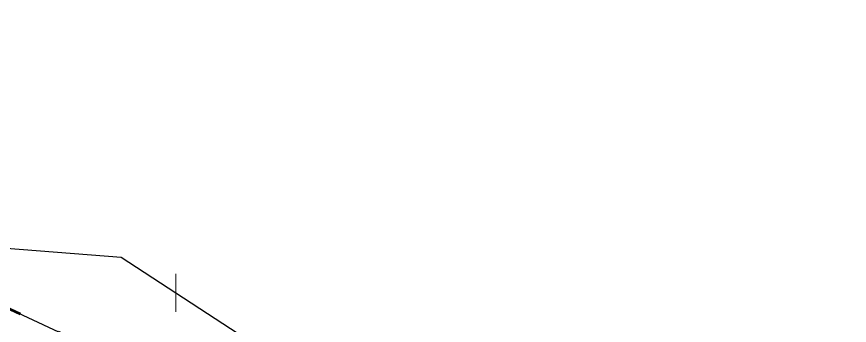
# Model space of a CAD drawing. Extents: x -67 to 3544, y -3197 to 656.
# Drawn here: x 3308.01 to 3352.03, y 125.52 to 141.85 of the extents above; entities that cross this region are included whole.
import ezdxf

# ---------------------------------------------------------------- set-up
doc = ezdxf.new("R2010")
doc.units = 0
doc.linetypes.add('CACHE', pattern=[9.525, 6.35, -3.175])
for name, color, linetype, lineweight in [("Route - Bretelle d'entrée - PL - A14_Bretelle de sortie", 5, 'Continuous', 0), ("Route - Bretelle d'entrée - PL - Cotation", 7, 'Continuous', 0), ("Route - Bretelle d'entrée - PL - Projet Linéaire", 7, 'Continuous', 0), ("Route - Bretelle d'entrée - PL - Terrain", 3, 'Continuous', 0)]:
    doc.layers.add(name, color=color, linetype=linetype, lineweight=lineweight)

msp = doc.modelspace()

# ---------------------------------------------------------------- linework, layer by layer
at = {"layer": "Route - Bretelle d'entrée - PL - A14_Bretelle de sortie", "color": 5, "linetype": 'CACHE', "lineweight": 53, "ltscale": 0.7, "flags": 128}
msp.add_lwpolyline([(3534.44491, 141.84936), (3530.71249, 141.35129), (3526.97066, 140.87241), (3524.73413, 140.61416), (3520.95023, 140.24594), (3517.13449, 140.16754), (3512.00877, 140.51516), (3510.30071, 140.60585), (3508.5909, 140.64678), (3506.87944, 140.63792), (3505.16669, 140.57929), (3503.45385, 140.47089), (3501.74104, 140.3127), (3500.02829, 140.10475), (3498.3156, 139.84702), (3496.60299, 139.53953), (3494.89048, 139.18226), (3493.17808, 138.77524), (3405.64547, 115.55255), (3402.51036, 114.81647), (3399.37525, 114.08039), (3396.24057, 113.4431), (3393.10589, 112.8058), (3386.83727, 111.72868), (3383.70327, 111.28882), (3380.60509, 110.84895), (3377.65779, 110.50774), (3374.85279, 110.16653), (3372.17526, 109.92395), (3369.61263, 109.68138), (3367.15367, 109.53741), (3364.78825, 109.39344), (3362.50737, 109.34807), (3360.3028, 109.30271), (3358.16713, 109.35594), (3356.0937, 109.40917), (3354.07663, 109.561), (3352.11095, 109.71283), (3350.18748, 109.96327), (3348.27048, 110.21372), (3346.35361, 110.56279), (3344.43711, 110.91187), (3342.521, 111.3596), (3340.60557, 111.80734), (3338.6908, 112.35377), (3336.77706, 112.9002), (3334.86432, 113.54538), (3332.953, 114.19055), (3331.04307, 114.93451), (3329.13505, 115.67846), (3327.22849, 116.52127), (3325.3184, 117.36408), (3323.39489, 118.3058), (3321.44705, 119.24753), (3319.46172, 120.28824), (3317.42529, 121.32895), (3315.32237, 122.46873), (3313.13816, 123.60852), (3309.95225, 125.30255), (3295.33524, 132.13944), (3292.93616, 133.10617), (3290.49942, 133.99359), (3288.03478, 134.80178), (3285.5505, 135.53079), (3283.05323, 136.18069), (3280.54803, 136.75153), (3278.03849, 137.24335), (3275.52696, 137.65619), (3273.01477, 137.99008), (3270.50253, 138.24505), (3267.99041, 138.42112), (3265.47837, 138.5183), (3265.07719, 138.52652), (3226.42845, 139.22112)], dxfattribs=at)
at = {"layer": "Route - Bretelle d'entrée - PL - Cotation", "color": 7, "linetype": 'Continuous'}
msp.add_line((3316.42845, 126.24142), (3316.42845, 128.24142), dxfattribs=at)
at = {"layer": "Route - Bretelle d'entrée - PL - Projet Linéaire", "color": 1, "linetype": 'Continuous', "lineweight": 30, "flags": 128}
msp.add_lwpolyline([(3300.3345, 129.80111), (3315.46678, 122.72321)], dxfattribs=at)
at = {"layer": "Route - Bretelle d'entrée - PL - Terrain", "color": 114, "linetype": 'Continuous', "lineweight": 30, "flags": 128}
msp.add_lwpolyline([(3226.42845, 139.20613), (3240.50488, 138.96297), (3254.575, 139.73695), (3259.46936, 139.76838), (3267.37126, 140.83881), (3267.38775, 140.67277), (3268.99167, 140.34419), (3270.05919, 140.11246), (3273.1157, 140.40761), (3277.46316, 141.05048), (3290.35127, 133.94918), (3292.31639, 135.33473), (3296.69861, 133.12245), (3298.14481, 131.51199), (3300.49167, 131.17346), (3302.51579, 130.83841), (3306.56403, 129.6739), (3313.53703, 129.11795), (3321.39349, 123.98857), (3332.72351, 121.24431), (3347.04641, 119.20405), (3351.09464, 118.39847), (3352.08657, 118.21051)], dxfattribs=at)

doc.saveas('drawing.dxf')
